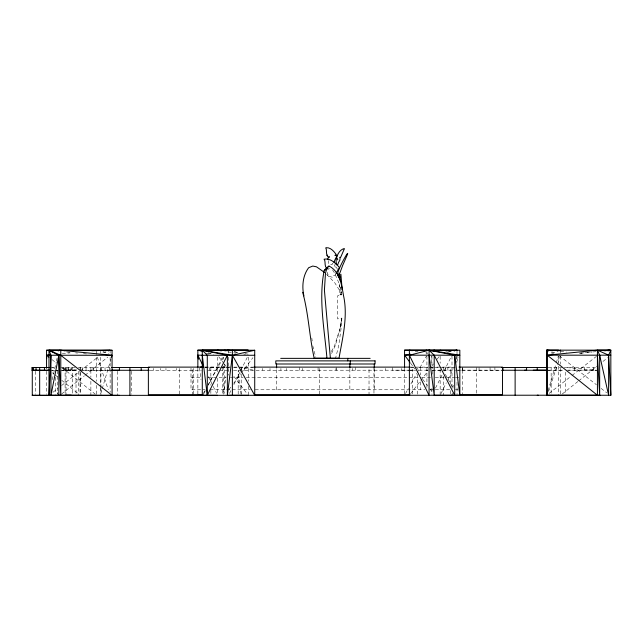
<?xml version="1.0" encoding="UTF-8"?>
<svg xmlns="http://www.w3.org/2000/svg" width="643" height="643" viewBox="0 0 643 643"><rect width="100%" height="100%" fill="white"/><g stroke="black" fill="none" stroke-linecap="round" stroke-linejoin="round"><path stroke-width="0.48" stroke-dasharray="3.21 2.41" d="M110.13 353.232L110.13 351.231M191.003 368.093L191.003 389.771L205.173 389.771M276.586 389.771L276.586 368.953M450.63 393.773L450.63 389.819M450.63 383.895L450.63 367.113M341.754 294.767L340.541 294.791L340.557 286.537M57.894 392.31L57.782 394.32L57.725 369.267M326.62 274.368L334.585 282.526L341.883 293.947L337.591 295.852L337.591 318.928L341.883 318.076L341.288 327.239L338.676 345.854L335.574 358.183M331.306 351.608L334.537 345.854L340.404 327.239L341.441 318.928L340.396 327.689L335.357 345.484L331.089 354.558M430.955 362.965L431.807 356.126M452.262 393.275L452.013 395.228L452.013 393.219M452.873 388.38L453.355 384.474M456.53 359.051L456.892 356.118M223.627 394.288L225.878 376.685M340.404 327.239L341.883 318.076M52.276 379.683L56.198 362.081M56.415 361.101L57.066 358.167M100.83 393.452L101.956 389.634M102.237 388.677L110.942 359.091M548.158 390.478L556.018 363.753M556.299 362.797L558.261 356.118M335.807 273.854L334.963 275.365L333.138 275.59A20.504 14.741 4.5 0 0 332.809 276.361L332.479 277.31L327.295 275.807L328.115 274.408L327.166 273.524M548.511 391.547L557.545 364.509M557.859 363.576L560.342 356.118M441.034 393.532L446.274 382.842M448.026 379.282L453.275 368.592M456.329 362.355L458.957 357.01M229.503 393.484L231.689 389.031M233.875 384.578L240.434 371.22M240.876 370.336L247.434 356.978M435.512 388.107L442.191 374.74M443.975 371.18L451.555 356.029M203.903 393.492L205.728 389.931M208.002 385.47L222.582 356.961M405.556 393.508L408.466 388.284M410.893 383.919L416.72 373.454M417.203 372.586L426.422 356.021M203.252 393.612L205.189 390.124M208.107 384.892L223.643 357.01M228.836 389.738L231.239 386.531M233.65 383.324L240.876 373.704M241.479 372.908L252.916 357.669M410.596 393.749L420.249 381.17M420.852 380.383L427.482 371.742M431.702 366.237L433.511 363.882M437.136 359.164L439.547 356.021M327.102 273.315L327.351 272.632A1.286 0.924 4.6 0 0 327.174 272.31M340.541 294.791L341.079 294.751M562.239 394.022L577.912 381.492M578.7 380.865L596.728 366.454M602.997 361.438L607.699 357.677M61.527 394.063L84.265 375.906M85.045 375.279L107.783 357.114M52.935 392.302L57.669 388.597M61.615 385.511L79.748 371.316M80.536 370.698L97.889 357.122M549.122 393.395L571.201 376.123M571.989 375.504L596.431 356.375M327.512 269.473L329.288 268.742L328.645 268.806M102.984 352.903L107.453 351.231M551.718 353.521L557.971 351.182M332.744 263.124L332.431 263.333A19.169 18.108 32.1 0 0 332.021 264.739L329.996 264.635L329.642 263.887C328.115 263.935 328.605 261.773 328.211 260.584M448.275 352.099L452.158 351.223M447.367 352.059L451.225 351.287M207.729 354.261L210.582 353.698M205.543 353.931L210.357 353.152M62.291 353.674L70.167 352.886M584.27 352.822L579.351 353.312L582.236 353.602M585.251 352.726L592.139 352.034M593.119 351.938L596.077 351.641M579.255 353.128L582.212 352.838M587.139 352.356L590.097 352.067M339.866 294.767L341.65 294.824L339.866 294.767L339.584 283.828M70.995 367.515L71.003 370.272L65.096 370.288L76.019 370.296L76.027 395.349M444.072 370.183L445.671 370.175M205.109 367.113L225.508 367.113M226.481 367.113L229.398 367.113M205.021 367.113L230.371 367.113M233.923 367.113L253.374 367.113M410.539 367.113L427.836 367.113M431.164 367.113L455.276 367.113M65.104 370.272L65.096 367.515L66.028 367.515L66.028 370.272M50.443 367.515L55.129 367.515M60.78 367.515L76.019 367.515M78.293 367.515L111.006 367.515M204.723 367.515L219.802 367.515M220.364 367.515L230.29 367.515M233.513 367.515L253.559 367.507M410.451 367.507L416.342 367.507M428.061 367.507L417.307 367.507L417.307 369.339M429.227 367.507L455.67 367.507M548.093 367.499L562.151 367.499M564.2 367.499L596.583 367.499M51.858 370.272L54.759 370.272M55.724 370.272L58.248 370.272M61.704 370.264L77.401 370.255M80.045 367.515L80.053 370.272L110.901 370.247M409.776 370.183L392.326 370.183L392.326 367.507M410.74 370.183L412.677 370.183L412.693 395.236M432.257 370.175L440.415 370.183M457.655 370.175L460.645 370.175M461.594 370.175L502.939 370.175M548.133 370.167L563.477 370.167M568.219 370.167L596.583 370.167M49.969 370.272L58.24 370.28M60.78 370.264L77.578 370.272M80.053 370.272L111.014 370.272M150.1 370.239L201.388 370.272M207.793 370.223L218.974 370.223M219.376 370.215L229.519 370.264M233.522 370.264L428.254 370.175M432.008 370.264L455.67 370.175M456.667 370.175L502.939 370.255M547.113 370.255L563.606 370.255M566.732 370.175L596.591 370.255L565.736 367.499M191.003 377.481L201.339 377.481M207.922 377.481L226.103 377.481M230.379 377.481L243.15 377.481M246.285 377.481L421.044 377.481M421.752 377.481L431.003 377.481M435.279 377.481L455.276 377.481M455.847 377.481L458.861 377.481M210.012 389.771L226.071 389.771M226.585 389.771L250.36 389.771M255.167 389.771L424.87 389.771M429.805 389.771L434.861 389.771M435.279 389.771L450.478 389.771M455.276 389.771L458.025 389.771M65.096 367.515L65.104 395.341M410.451 370.183L412.677 370.183L412.685 367.507M52.437 367.788L54.422 367.965M62.363 368.672L77.264 370.006M560.535 351.496L566.451 352.067M66.727 352.01L69.685 352.3M75.601 352.878L77.57 353.071M83.486 353.642L86.443 353.931M415.145 351.166L418.03 351.633M425.722 352.886L427.651 353.2M228.112 351.914L235.804 353.168M234.333 351.874L239.188 352.677M245.015 353.65L249.87 354.462M252.964 370.055L241.189 367.515L241.197 370.264M445.768 351.649L447.649 352.123M234.245 351.608L238.931 352.798M243.617 353.996L245.489 354.478M208.163 352.814L213.789 354.245M551.276 352.083L554.001 353.232M102.976 351.424L108.426 353.73M559.33 355.78L596.423 384.747M601.157 388.444L606.687 392.76M52.043 359.63L55.957 362.756M62.234 367.772L95.164 394.079M52.533 372.803L54.068 374.057M54.84 374.684L57.918 377.192M61.768 380.318L78.703 394.095M218.749 356.777L223.571 363.062M224.174 363.85L225.99 366.205M233.835 376.42L247.105 393.709M410.596 363.182L414.815 368.801M422.644 379.217L427.466 385.631M429.878 388.838L432.281 392.045M332.576 269.907L334.545 273.002L338.692 282.526L341.61 292.999L341.497 289.173M445.366 374.322L453.146 388.259M208.356 376.573L212.737 385.487M213.171 386.379L216.675 393.508M334.111 264.643L335.421 267.327M336.393 267.014L337.398 269.417M97.35 357.114L108.265 389.73M312.787 345.854L315.729 357.235M199.483 367.9L200.986 379.627M311.823 338.017L312.185 340.951M241.077 394.304L238.175 370.215L238.183 395.268M593.465 367.499L593.465 370.255M574.231 367.499L574.239 370.255M462.63 367.507L462.63 370.264M462.478 367.507L462.486 370.264M447.866 367.507L447.874 370.264M443.268 367.507L443.276 370.264M401.473 368.423L401.481 370.264M352.525 368.423L352.533 370.264M319.33 368.431L319.338 395.252M318.068 367.507L318.076 370.264M222.775 367.515L222.775 395.276M210.856 367.515L210.856 385.253M193.294 368.431L193.294 395.284M176.327 368.431L176.327 370.272M165.958 368.431L165.958 370.272M153.227 368.431L153.235 370.272M109.736 367.515L109.744 370.272M90.872 367.515L90.88 370.272M82.352 367.515L82.36 370.272M72.45 367.515L72.458 395.316M71.783 367.515L71.783 370.272M584.35 367.499L584.358 370.255M565.736 372.184L565.744 394.231M560.656 351.182L560.656 353.184M560.656 356.19L560.664 364.211M560.664 368.214L560.672 394.272M558.542 356.166L558.55 362.178M558.55 366.188L558.566 395.244M556.099 367.499L556.107 370.255M551.147 367.499L551.147 394.215M494.901 367.507L494.909 370.255M490.07 367.507L490.07 370.264M479.059 367.507L479.067 370.264M476.559 367.507L476.567 394.231M462.63 370.175L462.63 394.223M457.012 351.134L457.02 354.14M457.02 356.142L457.02 362.154M457.028 382.199L457.036 395.228M451.997 356.142L452.013 387.207M445.671 367.507L445.679 370.264M443.268 376.195L443.276 395.236M440.15 356.23L440.15 363.247M440.15 369.259L440.158 395.316M432.787 374.194L432.787 367.507M431.927 356.15L431.935 368.174M431.943 388.219L431.943 394.231M426.912 352.139L426.912 354.148M426.912 356.15L426.928 388.219M417.307 374.194L417.307 394.239M404.576 368.198L404.584 394.255M385.358 368.423L385.358 370.264M373.953 367.507L373.961 394.239M369.026 395.244L369.018 368.423M355.402 367.507L355.41 370.264M336.755 367.507L336.755 370.264M335.943 368.423L335.943 370.264M302.765 368.431L302.765 370.264M299.437 367.507L299.437 370.264M286.296 368.431L286.296 370.264M280.919 368.431L280.927 370.264M270.004 368.431L270.004 370.264M262.593 368.431L262.601 370.264M248.302 357.203L248.311 381.251M248.311 386.258L248.311 395.284M244.533 367.515L244.533 370.264M241.189 374.226L241.197 395.268M228.619 351.174L228.619 353.176M228.619 357.186L228.627 375.223M223.491 357.186L223.499 359.188M223.499 366.205L223.507 394.263M217.543 357.211L217.543 372.241M217.543 378.253L217.551 395.292M210.856 390.269L210.856 395.276M209.481 367.515L209.489 370.272M197.859 368.214L197.867 394.272M192.635 395.276L192.635 368.431M179.325 368.431L179.333 395.284M160.621 368.431L160.621 370.272M131.268 371.244L131.268 394.288M117.733 371.244L117.741 395.3M105.042 367.515L105.042 370.272M100.927 367.515L100.935 387.295M100.935 388.3L100.935 395.308M100.252 351.263L100.252 353.272M100.252 357.283L100.268 386.339M100.268 387.343L100.268 393.355M93.227 367.515L93.235 370.272M93.026 367.515L93.034 370.272M90.872 370.264L90.872 377.28M90.872 381.283L90.88 395.316M86.058 367.515L86.058 370.272M80.238 372.297L80.238 393.347M80.238 367.515L80.238 370.272M80.045 372.273L80.053 394.32M78.559 371.268L78.567 395.324M68.56 367.515L68.56 370.272M67.997 367.515L68.005 370.272M66.366 367.515L66.366 370.272M66.028 370.28L66.028 395.332M63.561 367.515L63.569 370.272M55.724 377.28L55.724 394.32M35.413 371.284L35.413 394.336M420.482 367.113L420.482 374.99M420.482 381.886L420.482 389.771M374.274 368.953L374.274 389.771M349.856 368.953L349.856 389.771M224.616 364.284L224.616 393.347M110.13 357.243L110.138 392.318M96.731 351.239L96.731 355.249M96.731 357.251L96.731 381.307M96.731 385.31L96.731 395.332M46.553 371.276L46.553 394.328M428.061 370.175L426.164 370.175L428.053 370.183"/><path stroke-width="0.96" d="M276.586 367.965L276.586 363.994M48.997 395.381L50.942 355.298L48.972 350.29L112.059 350.266L112.083 395.357L60.788 355.298L48.972 350.29L48.997 395.381L538.271 395.22M338.202 263.357L338.178 264.048L336.707 264.779M338.138 274.392C334.995 273.773 352.436 243.183 346.392 256.895L342.438 265.953A2.934 0.498 -63.7 0 1 342.365 266.234L339.954 272.761L338.371 275.011M111.504 357.186L112.067 355.274L60.78 350.29L60.804 395.381L58.818 355.298L48.972 350.29L53.899 350.765M337.792 275.598L337.864 275.365A22.634 3.81 -63.7 0 0 338.114 274.424M546.751 395.252L546.735 350.154L610.834 350.162L610.85 395.26L546.751 395.252L547.595 392.383M327.118 267.713L324.136 270.767C318.438 299.566 324.474 329.264 326.941 358.183L339.014 358.183C342.574 337.832 348.048 316.372 343.571 295.852C341.706 285.259 339.801 271.201 328.951 266.057L327.118 267.713L325.487 273.162L324.418 290.226L330.381 358.183M335.959 273.396L339.48 267.649C335.984 263.196 330.18 257.899 324.088 259.201C325.905 261.154 324.096 265.583 326.531 268.219A1.342 0.964 4.6 0 0 327.006 268.565M338.347 262.698L339.825 260.327L340.034 258.526A1.921 0.836 -68.3 0 0 340.067 258.229L339.737 257.361L340.525 257.321A0.989 0.434 -68.3 0 0 340.782 257.031L344.375 248.777A1.061 0.458 -68.3 0 0 344.286 248.56C338.483 249.725 335.083 258.767 336.369 263.517A19.057 8.222 -68.3 0 1 336.112 264.723M254.724 355.266L202.28 355.266L207.295 395.349L227.365 355.266L202.28 350.258L202.28 395.357M334.038 262.778C334.4 260.085 336.048 258.116 336.964 255.777C334.69 252.096 330.904 247.217 326.065 247.708A1.077 1.021 32.8 0 0 325.736 247.901C327.142 250.031 325.712 253.856 327.576 256.412A0.973 0.916 32.7 0 0 327.922 256.734L329.578 256.887L328.26 257.666A1.945 1.833 32.3 0 0 328.139 257.964L327.576 259.426M325.704 269.184L324.136 270.767L328.951 266.057M327.625 255.4L327.022 255.609L327.56 255.11M608.005 350.901L609.821 350.13L598.006 350.13M58.167 350.893L59.96 350.226L64.879 350.716M108.346 350.901L110.13 350.226L91.812 350.732M558.871 350.845L560.656 350.178M459.841 395.308L454.705 355.225L429.066 350.218L409.382 355.233L429.074 395.316L429.066 350.218L459.833 355.225L459.841 395.308L434.692 395.252M423.994 350.789L426.912 350.138M457.012 350.13L454.103 350.789L457.012 350.13L404.568 350.162L404.576 367.193M227.365 355.266L227.365 395.349L232.38 355.266L254.724 395.349L254.724 350.258L232.38 355.266L202.28 350.258L207.295 355.266L207.295 395.349M225.773 350.724L228.619 350.17L248.302 350.186L197.851 350.178L197.859 367.217M409.993 362.387L404.568 355.169L410.395 354.197M430.794 350.797L434.676 350.154M224.777 350.797L228.619 350.17L230.491 350.644M49.503 354.952L46.553 355.241L46.722 358.247M604.926 350.748L610.834 350.162L608.6 355.169L608.616 395.26L599.662 355.177L597.427 350.162L597.443 395.26L547.249 355.193L597.427 350.162L608.6 355.169L610.85 395.26M603.906 350.708L609.821 350.13M202.545 351.375L197.851 350.178L228.619 350.17M46.553 368.27L46.553 350.234L59.96 350.226M548.551 350.925L546.735 350.154L558.542 350.154M46.553 350.234L112.059 350.266M202.28 350.258L254.724 350.258M404.568 350.162L459.833 350.21L459.833 355.225L404.568 355.169M112.067 355.274L46.553 355.241L48.908 357.122M547.249 355.193L610.834 355.169M326.748 358.183L314.178 358.183C309.331 336.41 308.632 313.913 302.684 292.292M280.702 358.36L370.159 358.36M200.222 367.113L203.14 367.113M203.26 367.113L148.372 367.113L148.372 394.754L203.204 394.754M253.816 367.113L410.081 367.113M459.014 367.113L502.488 367.113L502.488 394.754L459.359 394.754M49.463 370.272L32.158 370.272L32.15 367.515L33.195 367.515M32.15 367.515L49.495 367.515M111.649 367.515L149.28 367.515M501.387 367.507L547.322 367.499M111.665 370.255L119.405 370.247M524.575 370.175L526.577 370.175M533.272 370.175L547.105 370.175M111.673 370.272L149.224 370.272M502.167 370.264L547.113 370.255M32.15 370.288L49.455 370.304M254.773 394.754L409.985 394.754M71.003 395.332L65.104 395.341L71.783 395.349M119.413 395.3L32.158 395.341L96.731 395.332M537.259 395.228L596.591 395.22M598.03 395.228L599.999 395.228M198.357 359.099L197.859 355.193L202.778 355.193M228.627 395.268L248.311 395.284M197.867 395.276L217.551 395.292M546.735 350.154L552.65 350.724M412.267 350.692L409.382 350.226L409.39 395.324M217.535 350.194L221.385 350.821M224.616 350.258L227.534 350.74M440.15 350.218L442.022 350.7M324.49 272.439L316.493 266.813L312.771 266.057L308.672 267.713C302.749 275.429 301.776 286.657 303.914 295.917M429.066 350.218L434.194 355.225L454.714 395.308L454.705 355.225M197.859 355.193L202.666 364.991M337.157 258.213L337.808 259.957M338.974 274.055L339.922 277.535M337.792 274.312L338.644 277.752M429.066 355.225L434.202 395.316L434.194 355.225M340.894 274.183L342.116 289.197M339.745 274.183L340.356 280.822M597.427 355.177L599.678 395.26L599.662 355.177M141.195 367.515L141.203 370.272M129.91 367.515L129.91 395.3M39.665 367.523L39.673 370.272M32.279 367.515L32.279 370.272M547.249 350.186L547.265 395.276M537.251 367.507L537.251 370.255M526.577 367.507L526.577 370.255M515.123 367.507L515.123 395.228M502.939 367.507L502.939 370.255M119.405 367.515L119.413 370.272M58.834 395.381L58.818 355.298L50.966 395.381L50.942 355.298M44.439 367.523L44.439 370.272M39.665 370.296L39.673 395.357M36.04 367.523L36.048 370.272M33.573 367.523L33.581 370.272M32.279 370.296L32.279 395.349M374.274 363.994L374.274 367.965M350.242 360.876L350.242 363.994M349.856 363.994L349.856 367.965M347.799 358.36L347.799 360.876M232.38 350.258L232.38 395.349M335.188 255.199C334.609 256.324 336.691 254.933 335.188 255.199M375.054 360.876L275.807 360.876L275.807 363.994L375.054 363.994L375.054 360.876"/></g></svg>
